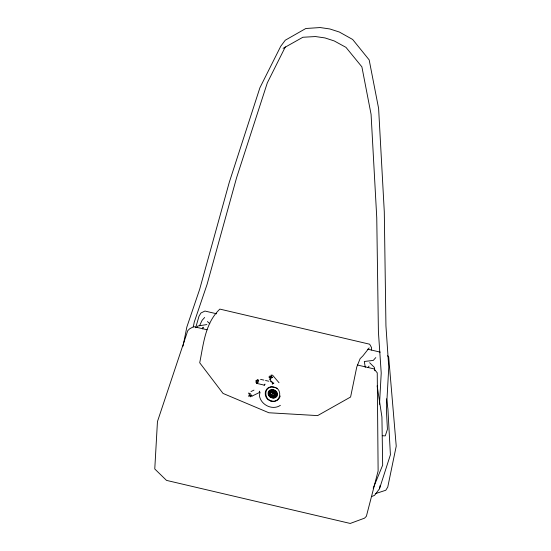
<?xml version="1.0" encoding="UTF-8"?>
<svg xmlns="http://www.w3.org/2000/svg" width="551" height="551" viewBox="0 0 551 551"><rect width="100%" height="100%" fill="white"/><g stroke="black" fill="none" stroke-linecap="round" stroke-linejoin="round"><path stroke-width="0.83" d="M269.969 379.708L270.045 378.262L268.936 376.884L270.059 377.614L270.059 375.81L270.507 377.187L271.609 375.913L271.126 377.221L272.676 377.118L271.009 378.227L269.969 379.708L272.766 383.055L273.902 383.083L272.187 384.123L272.766 383.055M379.501 404.276L381.223 373.068L378.406 331.785L376.753 217.728L371.078 114.353L361.883 66.836L345.959 47.352L334.243 40.946L324.973 37.929L315.496 36.552L302.885 37.254L283.097 48.364M371.333 350.016L371.505 347.502L369.638 344.203L219.856 309.097C205.11 323.113 203.546 343.948 199.71 362.772L223.024 393.421L268.874 412.761L317.638 415.599L350.594 397.016L356.752 367.056L360.12 358.653L362.875 355.925L369.17 347.915M183.028 346.145L186.858 326.998L199.641 289.371L229.188 182.629L259.9 87.781L280.721 46.312L285.266 40.216L305.833 28.494L320.193 27.55L329.877 28.976L339.361 32.041L352.661 39.472L369.17 59.887L378.613 108.444L384.288 211.818L385.941 325.882L388.758 367.159L386.382 410.178L387.436 429.27L385.273 435.889L382.277 435.703M193.263 327.087L194.262 322.087L207.052 284.468L236.593 177.718L267.311 82.87L285.342 46.869M371.443 496.651L374.535 495.363L379.487 488.778L380.156 485.438M195.681 327.749L199.021 316.164L200.991 312.975L204.944 311.046L216.633 313.788M379.487 488.778L390.411 454.775L387.918 409.028L386.526 398.821M202.637 328.83L203.181 327.218L202.458 328.761M280.266 395.942L279.261 398.394L277.311 400.357L274.515 401.459C263.633 402.388 262.4 385.066 274.171 387.195C283.118 388.923 280.535 403.47 271.361 400.921L271.278 401.321L268.564 399.565L268.323 399.888C264.425 396.995 264.032 390.576 268.22 387.759M373.206 488.207L382.663 465.161L381.926 417.052L377.153 385.872M199.6 325.689L202.114 320.31L204.648 317.486M264.17 385.431L265.017 384.109L264.108 385.108L256.552 383.338L257.413 382.346L255.685 381.967L257.069 381.802L255.974 380.39L257.179 381.168L257.255 379.529L257.696 380.824L258.777 379.887L258.026 382.49L256.552 383.338M196.989 327.377L197.892 325.978L206.873 324.573M368.123 367.489L369.025 366.091M277.215 388.228L276.967 388.551L275.61 387.67M375.789 357.599L373.254 360.423L364.307 361.477L365.279 367.331M280.383 405.329C272.559 410.743 260.747 404.902 259.425 395.652L259.9 392.643L259.314 391.134L259.549 392.443L251.91 396.155L250.43 395.46L250.395 396.913L249.782 395.225L248.77 396.314L249.472 394.578L248.508 393.035L250.278 393.607L251.91 396.155M259.549 392.443L259.934 392.167M250.987 391.561L253.97 390.122M268.922 387.484L271.016 386.657L274.171 387.195M375.272 493.703L385.783 490.252L387.759 487.063L396.231 446.158L388.682 356.965L387.539 355.746M271.03 375.1L272.58 375.197L279.013 382.731M260.568 379.363L263.86 380.107M265.506 380.479L268.798 381.223M270.445 381.595L272.091 381.967M367.724 349.196L380.245 352.13M207.08 329.767L193.718 326.64L189.551 328.857L187.739 330.738L157.455 421.563L154.769 468.977L166.505 480.389L350.236 523.45L364.569 518.147L366.381 516.266L378.124 470.981L377.242 372.848L374.033 368.901L357.337 364.989M207.41 321.557L209.786 323.685M369.604 362.716L374.315 367.331L374.832 370.706M271.037 394.695L270.796 396.197L271.918 397.677C277.367 399.392 278.889 390.996 273.475 390.136C268.027 388.421 266.505 396.816 271.918 397.677L272.346 395.604L271.037 394.695M274.598 391.616L274.357 393.118L272.215 392.16L269.825 392.112L268.406 392.835L270.761 393.421L269.405 394.158L269.005 395.652L276.388 392.16C277.325 396.713 270.796 398.841 269.405 394.158C268.798 390.08 275.39 389.991 275.989 393.655L274.632 394.392L276.995 394.977L275.569 395.701L272.346 395.604L273.516 396.885L275.348 397.243L270.045 390.569L271.877 390.928L273.048 392.209L273.475 390.136L274.598 391.616M268.709 391.244C265.713 396.017 273.785 400.722 276.939 396.389C279.936 391.616 271.863 386.912 268.709 391.244M270.768 394.055L269.866 395.246L270.217 396.892L271.581 395.253L272.098 396.796L273.764 397.788L273.179 395.652L274.729 396.465L276.444 396.245L274.384 394.957L275.989 394.73L276.988 393.579L274.625 393.758L275.528 392.567L275.176 390.921L273.813 392.56L273.296 391.017L271.629 390.025L272.215 392.16L270.665 391.348L268.95 391.568L271.009 392.856L269.405 393.083L268.413 394.234L270.768 394.055"/></g></svg>
